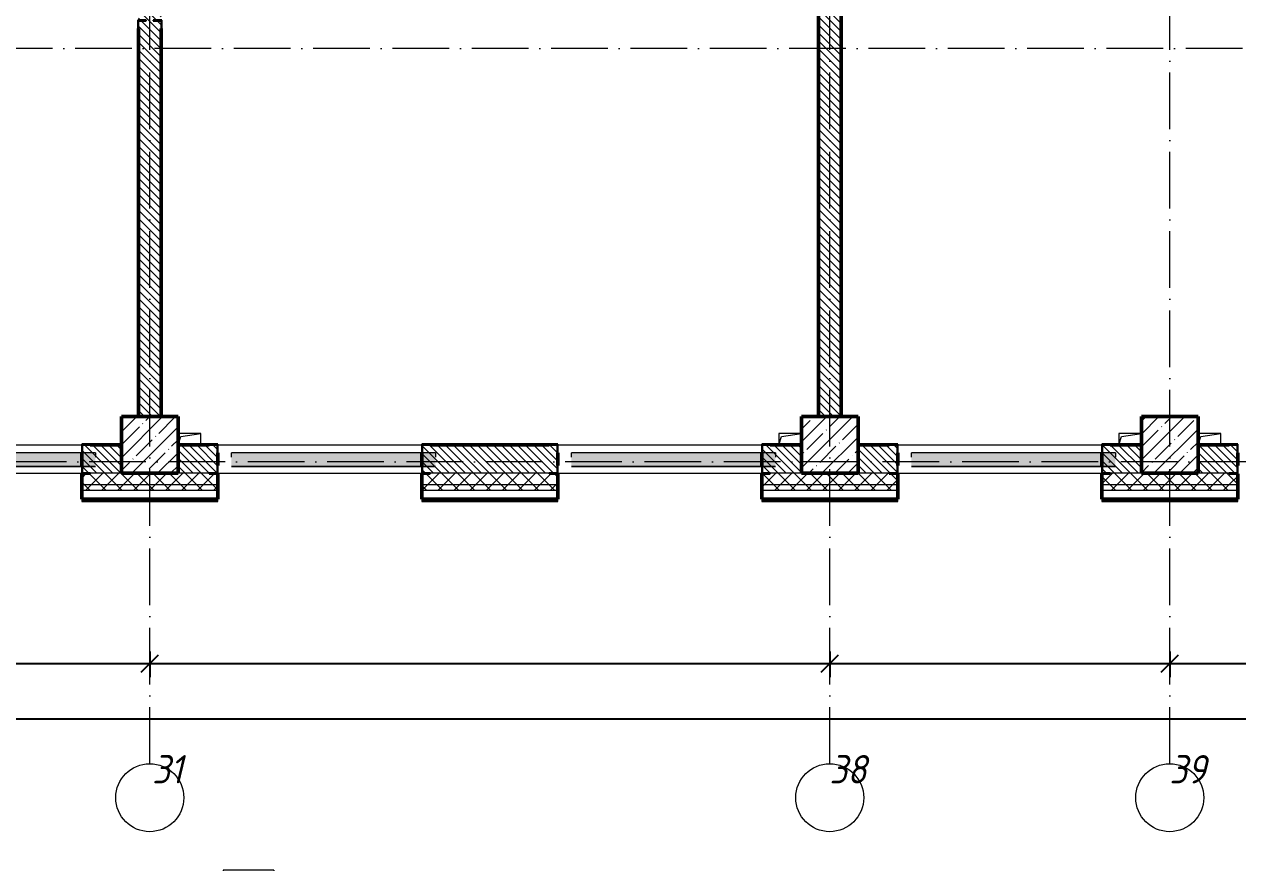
# Model space of a CAD drawing. Header units: millimetres. Extents: x -401725 to 250493, y 305116 to 802890.
# Drawn here: x 27833 to 38541, y 305116 to 312586 of the extents above; entities that cross this region are included whole.
import ezdxf

# ---------------------------------------------------------------- set-up
doc = ezdxf.new("R2010")
doc.units = ezdxf.units.MM
doc.linetypes.add('50_200_ШТРИХ_1Т_ш5_п1_п1_', pattern=[700, 500, -100, 0, -100])
for name, color, linetype, lineweight in [('A-____-____-DIMS', 7, 'Continuous', 9), ('A-GENM-____-MCUT', 7, 'Continuous', 25), ('A-GENM-____-OTLN', 7, 'Continuous', 9), ('A-GENM-____-OTLN-1', 7, 'Continuous', 25), ('A-GLAZ-____-OTLN', 7, 'Continuous', 9), ('A-WALL-____-MCUT-2', 7, 'Continuous', 50), ('A-WALL-____-MCUT-3', 7, 'Continuous', 9), ('A-WALL-____-OTLN', 7, 'Continuous', 9), ('A-WALL-____-PATT-1', 7, 'Continuous', 9), ('A-WALL-FNSH-MCUT-1', 7, 'Continuous', 9), ('S-COLS-____-MCUT', 7, 'Continuous', 50), ('S-COLS-____-OTLN', 7, 'Continuous', 9), ('S-GRID-____-IDEN', 7, 'Continuous', 9), ('S-GRID-____-OTLN-1', 7, '50_200_ШТРИХ_1Т_ш5_п1_п1_', 9)]:
    doc.layers.add(name, color=color, linetype=linetype, lineweight=lineweight)
doc.layers.add('A-GLAZ-____-OTLN-1', color=7, linetype='Continuous', lineweight=9, true_color=0xc0c0c0)
doc.styles.add('ISOCPEUR_I', font='isocpeui.ttf', dxfattribs={"width": 0.9, "height": 2.5})
doc.dimstyles.new('ISO-2_5_0_9К_БОЛЬШОЙ_ОСИ', dxfattribs={"dimscale": 304.8, "dimtxt": 248.995294, "dimasz": 0.492126, "dimexe": 0.393701, "dimexo": 0, "dimgap": 0, "dimtad": 1, "dimdec": 0, "dimzin": 0, "dimdsep": 46, "dimtxsty": 'ISOCPEUR_I', "dimblk1": 'OBLIQUE', "dimblk2": 'OBLIQUE', "dimsah": 1, "dimcen": 0.09, "dimdle": 0.393701, "dimazin": 0, "dimtfac": 1, "dimtdec": 4, "dimtix": 1, "dimtmove": 0, "dimatfit": 3, "dimfxl": 1, "dimtvp": 1, "dimtolj": 1, "dimtzin": 0, "dimarcsym": 2})
pattern_1 = [(135, (-15659.08, 310542.9), (-35.35534, -35.35534), [])]
pattern_2 = [(45, (-15659.08, 310542.9), (-70.71068, 70.71068), []), (135, (-15659.08, 310542.9), (-70.71068, -70.71068), [])]

# ---------------------------------------------------------------- blocks, each defined once
blk = doc.blocks.new('BSC_Колонна _Прямоугольная - 500х500-V59-АР1_План отверстий 2 этажа в осях 1-64_А-ГГ')
at = {"layer": 'S-COLS-____-OTLN'}
h = blk.add_hatch(dxfattribs=at)
h.set_pattern_fill('FP_88', color=256, style=0, pattern_type=2)
h.set_pattern_definition([(45, (-50600, 1668.96), (-114.04925, 114.04925), []), (45, (-50485.95, 1668.96), (-114.04925, 114.04925), [201.613, -40.323, 3.353, -36.97])])
h.paths.add_polyline_path([(-250, -250), (250, -250), (250, 250), (-250, 250), (-250, -175)], flags=0)
at = {"layer": 'S-COLS-____-MCUT'}
for p, q in [((250, 250), (-250, 250)), ((-250, 250), (-250, -250)), ((250, -250), (250, 250)), ((-250, -250), (250, -250))]:
    blk.add_line(p, q, dxfattribs=at)
blk = doc.blocks.new('BSC_Колонна _Прямоугольная - 500х500-V61-АР1_План отверстий 2 этажа в осях 1-64_А-ГГ')
at = {"layer": 'S-COLS-____-OTLN'}
h = blk.add_hatch(dxfattribs=at)
h.set_pattern_fill('FP_90', color=256, style=0, pattern_type=2)
h.set_pattern_definition([(45, (-53600, 1668.96), (-114.04925, 114.04925), []), (45, (-53485.95, 1668.96), (-114.04925, 114.04925), [201.613, -40.323, 3.353, -36.97])])
h.paths.add_polyline_path([(-250, -250), (250, -250), (250, 250), (-250, 250)], flags=0)
at = {"layer": 'S-COLS-____-MCUT'}
for p, q in [((250, 250), (-250, 250)), ((-250, 250), (-250, -250)), ((250, -250), (250, 250)), ((-250, -250), (250, -250))]:
    blk.add_line(p, q, dxfattribs=at)
blk = doc.blocks.new('BSC_Колонна _Прямоугольная - 500х500-V89-АР1_План отверстий 2 этажа в осях 1-64_А-ГГ')
at = {"layer": 'S-COLS-____-OTLN'}
h = blk.add_hatch(dxfattribs=at)
h.set_pattern_fill('FP_118', color=256, style=0, pattern_type=2)
h.set_pattern_definition([(45, (-44600, 1668.96), (-114.04925, 114.04925), []), (45, (-44485.95, 1668.96), (-114.04925, 114.04925), [201.613, -40.323, 3.353, -36.97])])
h.paths.add_polyline_path([(-250, -250), (250, -250), (250, 250), (-250, 250)], flags=0)
at = {"layer": 'S-COLS-____-MCUT'}
for p, q in [((250, 250), (-250, 250)), ((-250, 250), (-250, -250)), ((250, -250), (250, 250)), ((-250, -250), (250, -250))]:
    blk.add_line(p, q, dxfattribs=at)
blk = doc.blocks.new('Фахверк_СКБ_Уголок - 250_2700-27497298-АР1_План отверстий 2 этажа в осях 1-64_А-ГГ')
at = {"layer": 'A-GENM-____-MCUT'}
for p, q in [((200, 181), (125, 181)), ((125, 181), (125, 106)), ((131, 106), (131, 175)), ((131, 175), (200, 175)), ((200, 175), (200, 181)), ((125, 106), (131, 106)), ((131, -6), (125, -6)), ((125, -6), (125, -81)), ((125, -81), (200, -81)), ((131, -75), (131, -6)), ((200, -75), (131, -75)), ((200, -81), (200, -75))]:
    blk.add_line(p, q, dxfattribs=at)
blk = doc.blocks.new('Фахверк_СКБ_Уголок - 200_3550-28267367-АР1_План отверстий 2 этажа в осях 1-64_А-ГГ')
at = {"layer": 'A-GENM-____-MCUT'}
for p, q in [((200, 156), (125, 156)), ((125, 156), (125, 81)), ((131, 81), (131, 150)), ((131, 150), (200, 150)), ((200, 150), (200, 156)), ((125, 81), (131, 81)), ((131, 19), (125, 19)), ((125, 19), (125, -56)), ((131, -50), (131, 19)), ((125, -56), (200, -56)), ((200, -50), (131, -50)), ((200, -56), (200, -50))]:
    blk.add_line(p, q, dxfattribs=at)
blk = doc.blocks.new('Л_Общий_Лючок - Лючок-29677405-АР1_План отверстий 2 этажа в осях 1-64_А-ГГ')
at = {"layer": 'A-GLAZ-____-OTLN-1'}
blk.add_hatch(color=256, dxfattribs=at).paths.add_polyline_path([(400, 0), (424, 0), (424, 6), (-24, 6), (-24, 0), (0, 0)], flags=0)
at = {"layer": 'A-GLAZ-____-OTLN'}
for p, q in [((424, 6), (-24, 6)), ((-24, 6), (-24, 0)), ((424, 6), (424, 0))]:
    blk.add_line(p, q, dxfattribs=at)
blk = doc.blocks.new('AR_Отверстие прямоугольное _в плите_ - AR_Отверстие прямоугольное _в плите_-30510712-АР1_План отверстий 2 этажа в осях 1-64_А-ГГ')
at = {"layer": 'A-GENM-____-OTLN'}
for p, q in [((100, 50), (-100, 50)), ((-100, -50), (-75, 25)), ((-75, 25), (100, 50)), ((100, -50), (100, 50))]:
    blk.add_line(p, q, dxfattribs=at)
blk = doc.blocks.new('AR_Отверстие прямоугольное _в плите_ - AR_Отверстие прямоугольное _в плите_-V161-АР1_План отверстий 2 этажа в осях 1-64_А-ГГ')
at = {"layer": 'A-GENM-____-OTLN'}
for p, q in [((100, 50), (-100, 50)), ((-100, 50), (-100, -50)), ((-100, -50), (-75, 25)), ((-75, 25), (100, 50))]:
    blk.add_line(p, q, dxfattribs=at)
blk = doc.blocks.new('Отлив_СКБ - Отлив витража_120_НВФ-31885689-АР1_План отверстий 2 этажа в осях 1-64_А-ГГ')
at = {"layer": 'A-GLAZ-____-OTLN-1'}
for points in [[(1800, 2), (1800, 120), (0, 120), (0, 2), (1103, 2)], [(1103, 0), (1800, 0), (1800, 2), (0, 2), (0, 0)]]:
    blk.add_hatch(color=256, dxfattribs=at).paths.add_polyline_path(points, flags=0)
at = {"layer": 'A-GLAZ-____-OTLN'}
for p, q in [((0, 83), (0, 120)), ((1800, 120), (0, 120)), ((1800, 120), (1800, 83)), ((0, 2), (1800, 2)), ((1800, 0), (0, 0))]:
    blk.add_line(p, q, dxfattribs=at)
blk = doc.blocks.new('Ось сетки - Круг_Ø6_00__ISO-2_5_0_9K_-25732049-АР1_План отверстий 2 этажа в осях 1-64_А-ГГ')
at = {"layer": 'S-GRID-____-IDEN'}
blk.add_circle((0, 0), 3, dxfattribs=at)
blk = doc.blocks.new('_Oblique')
at = {"color": 0, "linetype": 'ByBlock', "lineweight": -2}
blk.add_line((-0.5, -0.5), (0.5, 0.5), dxfattribs=at)
blk = doc.blocks.new('*D9328')
at = {"layer": 'A-____-____-DIMS', "color": 0, "lineweight": -2, "transparency": 16777216}
for p, q in [((25941, 307050), (25941, 306824)), ((28941, 307050), (28941, 306824)), ((25821, 306944), (29061, 306944))]:
    blk.add_line(p, q, dxfattribs=at)
at = {"layer": 'Defpoints', "color": 0, "transparency": 16777216}
for p in [(25941, 307050), (28941, 307050), (28941, 306944)]:
    blk.add_point(p, dxfattribs=at)
at = {"layer": 'A-____-____-DIMS', "color": 0, "lineweight": -2, "transparency": 16777216, "xscale": 150, "yscale": 150, "zscale": 150, "rotation": 180}
blk.add_blockref('_Oblique', (25941, 306944), dxfattribs=at)
at = {"layer": 'A-____-____-DIMS', "color": 0, "lineweight": -2, "transparency": 16777216, "xscale": 150, "yscale": 150, "zscale": 150}
blk.add_blockref('_Oblique', (28941, 306944), dxfattribs=at)
at = {"layer": 'A-____-____-DIMS', "color": 0, "transparency": 16777216, "insert": (27441, 306946), "char_height": 2.5, "width": 758.48, "attachment_point": 5, "style": 'ISOCPEUR_I'}
blk.add_mtext('\\A1;3000', dxfattribs=at)
blk = doc.blocks.new('*D9329')
at = {"layer": 'A-____-____-DIMS', "color": 0, "lineweight": -2, "transparency": 16777216}
for p, q in [((28941, 307050), (28941, 306824)), ((34941, 307050), (34941, 306824)), ((28821, 306944), (35061, 306944))]:
    blk.add_line(p, q, dxfattribs=at)
at = {"layer": 'Defpoints', "color": 0, "transparency": 16777216}
for p in [(28941, 307050), (34941, 307050), (34941, 306944)]:
    blk.add_point(p, dxfattribs=at)
at = {"layer": 'A-____-____-DIMS', "color": 0, "lineweight": -2, "transparency": 16777216, "xscale": 150, "yscale": 150, "zscale": 150, "rotation": 180}
blk.add_blockref('_Oblique', (28941, 306944), dxfattribs=at)
at = {"layer": 'A-____-____-DIMS', "color": 0, "lineweight": -2, "transparency": 16777216, "xscale": 150, "yscale": 150, "zscale": 150}
blk.add_blockref('_Oblique', (34941, 306944), dxfattribs=at)
at = {"layer": 'A-____-____-DIMS', "color": 0, "transparency": 16777216, "insert": (31941, 306946), "char_height": 2.5, "width": 758.48, "attachment_point": 5, "style": 'ISOCPEUR_I'}
blk.add_mtext('\\A1;6000', dxfattribs=at)
blk = doc.blocks.new('*D9330')
at = {"layer": 'A-____-____-DIMS', "color": 0, "lineweight": -2, "transparency": 16777216}
for p, q in [((34941, 307050), (34941, 306824)), ((37941, 307050), (37941, 306824)), ((34821, 306944), (38061, 306944))]:
    blk.add_line(p, q, dxfattribs=at)
at = {"layer": 'Defpoints', "color": 0, "transparency": 16777216}
for p in [(34941, 307050), (37941, 307050), (37941, 306944)]:
    blk.add_point(p, dxfattribs=at)
at = {"layer": 'A-____-____-DIMS', "color": 0, "lineweight": -2, "transparency": 16777216, "xscale": 150, "yscale": 150, "zscale": 150, "rotation": 180}
blk.add_blockref('_Oblique', (34941, 306944), dxfattribs=at)
at = {"layer": 'A-____-____-DIMS', "color": 0, "lineweight": -2, "transparency": 16777216, "xscale": 150, "yscale": 150, "zscale": 150}
blk.add_blockref('_Oblique', (37941, 306944), dxfattribs=at)
at = {"layer": 'A-____-____-DIMS', "color": 0, "transparency": 16777216, "insert": (36441, 306946), "char_height": 2.5, "width": 758.48, "attachment_point": 5, "style": 'ISOCPEUR_I'}
blk.add_mtext('\\A1;3000', dxfattribs=at)
blk = doc.blocks.new('*D9331')
at = {"layer": 'A-____-____-DIMS', "color": 0, "lineweight": -2, "transparency": 16777216}
for p, q in [((37941, 307050), (37941, 306824)), ((43941, 307050), (43941, 306824)), ((37821, 306944), (44061, 306944))]:
    blk.add_line(p, q, dxfattribs=at)
at = {"layer": 'Defpoints', "color": 0, "transparency": 16777216}
for p in [(37941, 307050), (43941, 307050), (43941, 306944)]:
    blk.add_point(p, dxfattribs=at)
at = {"layer": 'A-____-____-DIMS', "color": 0, "lineweight": -2, "transparency": 16777216, "xscale": 150, "yscale": 150, "zscale": 150, "rotation": 180}
blk.add_blockref('_Oblique', (37941, 306944), dxfattribs=at)
at = {"layer": 'A-____-____-DIMS', "color": 0, "lineweight": -2, "transparency": 16777216, "xscale": 150, "yscale": 150, "zscale": 150}
blk.add_blockref('_Oblique', (43941, 306944), dxfattribs=at)
at = {"layer": 'A-____-____-DIMS', "color": 0, "transparency": 16777216, "insert": (40941, 306946), "char_height": 2.5, "width": 758.48, "attachment_point": 5, "style": 'ISOCPEUR_I'}
blk.add_mtext('\\A1;6000', dxfattribs=at)
blk = doc.blocks.new('*D9380')
at = {"layer": 'A-____-____-DIMS', "color": 0, "lineweight": -2, "transparency": 16777216}
for p, q in [((-18009, 306562), (-18009, 306336)), ((85491, 306562), (85491, 306336)), ((-18129, 306456), (85611, 306456))]:
    blk.add_line(p, q, dxfattribs=at)
at = {"layer": 'Defpoints', "color": 0, "transparency": 16777216}
for p in [(-18009, 306562), (85491, 306562), (85491, 306456)]:
    blk.add_point(p, dxfattribs=at)
at = {"layer": 'A-____-____-DIMS', "color": 0, "lineweight": -2, "transparency": 16777216, "xscale": 150, "yscale": 150, "zscale": 150, "rotation": 180}
blk.add_blockref('_Oblique', (-18009, 306456), dxfattribs=at)
at = {"layer": 'A-____-____-DIMS', "color": 0, "lineweight": -2, "transparency": 16777216, "xscale": 150, "yscale": 150, "zscale": 150}
blk.add_blockref('_Oblique', (85491, 306456), dxfattribs=at)
at = {"layer": 'A-____-____-DIMS', "color": 0, "transparency": 16777216, "insert": (33741, 306457), "char_height": 2.5, "width": 1080.26, "attachment_point": 5, "style": 'ISOCPEUR_I'}
blk.add_mtext('\\A1;103500', dxfattribs=at)

msp = doc.modelspace()

# ---------------------------------------------------------------- hatches: boundary and pattern name
at = {"layer": 'A-WALL-____-PATT-1'}
h = msp.add_hatch(dxfattribs=at)
h.set_pattern_fill('FP_6', color=256, style=0, pattern_type=2)
h.set_pattern_definition(pattern_1)
h.paths.add_polyline_path([(28840.9187, 309123.9433), (29040.9187, 309123.9433), (29040.9187, 312617.9433), (28971.9187, 312617.9433), (28971.9187, 312623.9433), (29040.9187, 312623.9433), (29040.9187, 316123.9433), (28840.9187, 316123.9433), (28840.9187, 312623.9433), (28909.9187, 312623.9433), (28909.9187, 312617.9433), (28840.9187, 312617.9433), (28840.9187, 309558.8219)], flags=0)
h = msp.add_hatch(dxfattribs=at)
h.set_pattern_fill('FP_6', color=256, style=0, pattern_type=2)
h.set_pattern_definition(pattern_1)
h.paths.add_polyline_path([(34840.9187, 309123.9433), (35040.9187, 309123.9433), (35040.6985, 314567.9433), (34971.9187, 314567.9433), (34971.9187, 314573.9433), (34909.9187, 314573.9433), (34909.9187, 314567.9433), (34840.9187, 314567.9433), (34840.9187, 309558.8219)], flags=0)
h.paths.add_polyline_path([(34971.9187, 315723.9433), (34971.9187, 315729.9433), (35040.9187, 315729.9433), (35040.9187, 316123.9433), (34840.9187, 316123.9433), (34840.9187, 315729.9433), (34909.9187, 315729.9433), (34909.9187, 315723.9433)], flags=0)
h = msp.add_hatch(dxfattribs=at)
h.set_pattern_fill('FP_6', color=256, style=0, pattern_type=2)
h.set_pattern_definition(pattern_1)
h.paths.add_polyline_path([(28690.9187, 308623.9433), (28690.9187, 308873.9433), (28346.9187, 308873.9433), (28346.9187, 308804.9433), (28340.9187, 308804.9433), (28340.9187, 308692.9433), (28346.9187, 308692.9433), (28346.9187, 308623.9433), (28513.8363, 308623.9433)], flags=0)
h.paths.add_polyline_path([(26534.9187, 308623.9433), (26534.9187, 308692.9433), (26540.9187, 308692.9433), (26540.9187, 308804.9433), (26534.9187, 308804.9433), (26534.9187, 308873.9433), (26190.9187, 308873.9433), (26190.9187, 308623.9433), (26465.9187, 308623.9433)], flags=0)
h = msp.add_hatch(dxfattribs=at)
h.set_pattern_fill('FP_6', color=256, style=0, pattern_type=2)
h.set_pattern_definition(pattern_1)
h.paths.add_polyline_path([(34415.9187, 308623.9433), (34690.9187, 308623.9433), (34690.9187, 308873.9433), (34346.9187, 308873.9433), (34346.9187, 308804.9433), (34340.9187, 308804.9433), (34340.9187, 308692.9433), (34346.9187, 308692.9433), (34346.9187, 308623.9433)], flags=0)
h.paths.add_polyline_path([(32048.7649, 308623.9433), (32534.9187, 308623.9433), (32534.9187, 308692.9433), (32540.9187, 308692.9433), (32540.9187, 308804.9433), (32534.9187, 308804.9433), (32534.9187, 308873.9433), (31346.9187, 308873.9433), (31346.9187, 308804.9433), (31340.9187, 308804.9433), (31340.9187, 308692.9433), (31346.9187, 308692.9433), (31346.9187, 308623.9433), (31415.9187, 308623.9433)], flags=0)
h.paths.add_polyline_path([(29534.9187, 308623.9433), (29534.9187, 308692.9433), (29540.9187, 308692.9433), (29540.9187, 308804.9433), (29534.9187, 308804.9433), (29534.9187, 308873.9433), (29190.9187, 308873.9433), (29190.9187, 308623.9433), (29465.9187, 308623.9433)], flags=0)
h = msp.add_hatch(dxfattribs=at)
h.set_pattern_fill('FP_6', color=256, style=0, pattern_type=2)
h.set_pattern_definition(pattern_1)
h.paths.add_polyline_path([(37415.9187, 308623.9433), (37690.9187, 308623.9433), (37690.9187, 308873.9433), (37346.9187, 308873.9433), (37346.9187, 308804.9433), (37340.9187, 308804.9433), (37340.9187, 308692.9433), (37346.9187, 308692.9433), (37346.9187, 308623.9433), (37351.1577, 308623.9433)], flags=0)
h.paths.add_polyline_path([(35465.9187, 308623.9433), (35534.9187, 308623.9433), (35534.9187, 308692.9433), (35540.9135, 308692.9433), (35540.9135, 308804.9433), (35534.9187, 308804.9433), (35534.9187, 308873.9433), (35190.9187, 308873.9433), (35190.9187, 308623.9433)], flags=0)
h = msp.add_hatch(dxfattribs=at)
h.set_pattern_fill('FP_6', color=256, style=0, pattern_type=2)
h.set_pattern_definition(pattern_1)
h.paths.add_polyline_path([(43537.2827, 308623.9433), (43690.9187, 308623.9433), (43690.9187, 308873.9433), (43346.9187, 308873.9433), (43346.9187, 308804.9433), (43340.9187, 308804.9433), (43340.9187, 308692.9433), (43346.9187, 308692.9433), (43346.9187, 308623.9433), (43415.9187, 308623.9433)], flags=0)
h.paths.add_polyline_path([(38465.9187, 308623.9433), (38534.9187, 308623.9433), (38534.9187, 308692.9433), (38540.9083, 308692.9433), (38540.9083, 308804.9433), (38534.9187, 308804.9433), (38534.9187, 308873.9433), (38190.9187, 308873.9433), (38190.9187, 308623.9433), (38234.8899, 308623.9433)], flags=0)
h = msp.add_hatch(dxfattribs=at)
h.set_pattern_fill('FP_1', color=256, style=0, pattern_type=2)
h.set_pattern_definition(pattern_2)
h.paths.add_polyline_path([(85590.9187, 308523.9433), (85590.9187, 308623.9433), (76565.9187, 308623.9433), (76565.9187, 308617.9433), (76490.9187, 308617.9433), (76490.9187, 308523.9433), (85090.9187, 308523.9433)], flags=0)
h.paths.add_polyline_path([(74690.9187, 308523.9433), (74690.9187, 308617.9433), (74615.9187, 308617.9433), (74615.9187, 308623.9433), (66740.9187, 308623.9433), (66740.9187, 308523.9433), (74467.9078, 308523.9433)], flags=0)
h.paths.add_polyline_path([(65240.9187, 308523.9433), (65740.9187, 308523.9433), (65740.9187, 308623.9433), (64615.9187, 308623.9433), (64615.9187, 308617.9433), (64540.9187, 308617.9433), (64540.9187, 308523.9433), (64615.9187, 308523.9433)], flags=0)
h.paths.add_polyline_path([(55340.9187, 308523.9433), (56740.9187, 308523.9433), (56740.9187, 308623.9433), (55415.9187, 308623.9433), (55415.9187, 308617.9433), (55340.9187, 308617.9433)], flags=0)
h.paths.add_polyline_path([(53190.9187, 308523.9433), (53540.9187, 308523.9433), (53540.9187, 308617.9433), (53465.9187, 308617.9433), (53465.9187, 308623.9433), (52415.9187, 308623.9433), (52415.9187, 308617.9433), (52340.9187, 308617.9433), (52340.9187, 308523.9433), (52690.9187, 308523.9433)], flags=0)
h.paths.add_polyline_path([(50540.6156, 308523.9433), (50540.6156, 308617.9433), (50465.9187, 308617.9433), (50465.9187, 308623.9433), (49415.9187, 308623.9433), (49415.9187, 308617.9433), (49340.9187, 308617.9433), (49340.9187, 308523.9433), (49723.4078, 308523.9433)], flags=0)
h.paths.add_polyline_path([(47540.9187, 308523.9433), (47540.9187, 308617.9433), (47465.9187, 308617.9433), (47465.9187, 308623.9433), (46415.9187, 308623.9433), (46415.9187, 308617.9433), (46340.9187, 308617.9433), (46340.9187, 308523.9433), (47072.2113, 308523.9433)], flags=0)
h.paths.add_polyline_path([(43690.9187, 308523.9433), (44540.9187, 308523.9433), (44540.9187, 308617.9433), (44465.9187, 308617.9433), (44465.9187, 308623.9433), (43415.9187, 308623.9433), (43415.9187, 308617.9433), (43340.9187, 308617.9433), (43340.9083, 308523.9433), (43537.2827, 308523.9433)], flags=0)
h.paths.add_polyline_path([(38234.8899, 308523.9433), (38540.9083, 308523.9433), (38540.9083, 308617.9433), (38465.9187, 308617.9433), (38465.9187, 308623.9433), (37415.9187, 308623.9433), (37415.9187, 308617.9433), (37340.9187, 308617.9433), (37340.9135, 308523.9433), (38190.9187, 308523.9433)], flags=0)
h.paths.add_polyline_path([(34340.9187, 308523.9433), (35540.9135, 308523.9433), (35540.9135, 308617.9433), (35465.9187, 308617.9433), (35465.9187, 308623.9433), (34415.9187, 308623.9433), (34415.9187, 308617.9433), (34340.9187, 308617.9433)], flags=0)
h.paths.add_polyline_path([(32048.7649, 308523.9433), (32540.9187, 308523.9433), (32540.9187, 308617.9433), (32465.9187, 308617.9433), (32465.9187, 308623.9433), (31415.9187, 308623.9433), (31415.9187, 308617.9433), (31340.9187, 308617.9433), (31340.9187, 308523.9433), (31415.9187, 308523.9433)], flags=0)
h.paths.add_polyline_path([(29397.5685, 308523.9433), (29540.9187, 308523.9433), (29540.9187, 308617.9433), (29465.9187, 308617.9433), (29465.9187, 308623.9433), (28415.9187, 308623.9433), (28415.9187, 308617.9433), (28340.9187, 308617.9433), (28340.9187, 308523.9433), (29190.9187, 308523.9433)], flags=0)
h.paths.add_polyline_path([(26540.9187, 308523.9433), (26540.9187, 308617.9433), (26465.9187, 308617.9433), (26465.9187, 308623.9433), (25415.9187, 308623.9433), (25415.9187, 308617.9433), (25340.9187, 308617.9433), (25340.9187, 308523.9433), (26465.9187, 308523.9433)], flags=0)
h.paths.add_polyline_path([(23540.9187, 308523.9433), (23540.9187, 308617.9433), (23465.9187, 308618.5861), (23465.9187, 308623.9433), (22140.9187, 308623.9433), (22140.9187, 308523.9433), (23534.9187, 308523.9433)], flags=0)
h.paths.add_polyline_path([(19140.9187, 308523.9433), (20340.9187, 308523.9433), (20340.9187, 308617.9433), (20265.9187, 308617.9433), (20265.9187, 308623.9433), (19140.9187, 308623.9433)], flags=0)
h.paths.add_polyline_path([(17334.9187, 308523.9433), (17340.9187, 308523.9433), (17340.9187, 308617.9433), (17265.9187, 308617.9433), (17265.9187, 308623.9433), (16215.9187, 308623.9433), (16215.9187, 308617.9433), (16140.9187, 308617.9433), (16141.5863, 308523.9433), (17265.9187, 308523.9433)], flags=0)
h.paths.add_polyline_path([(14265.9187, 308523.9433), (14340.9187, 308523.9433), (14340.9187, 308617.9433), (14265.9187, 308617.9433), (14265.9187, 308623.9433), (13140.9187, 308623.9433), (13140.9187, 308523.9433), (13640.9187, 308523.9433)], flags=0)
h.paths.add_polyline_path([(10640.9187, 308523.9433), (11340.9187, 308523.9433), (11340.9187, 308617.9433), (11265.9187, 308617.9433), (11265.9187, 308623.9433), (10140.9187, 308623.9433), (10140.9187, 308523.9433)], flags=0)
h.paths.add_polyline_path([(8340.9187, 308523.9433), (8340.9187, 308617.9433), (8265.9187, 308617.9433), (8265.9187, 308623.9433), (7215.9187, 308623.9433), (7215.9187, 308617.9433), (7140.9187, 308617.9433), (7140.9187, 308523.9433), (7304.2649, 308523.9433)], flags=0)
h.paths.add_polyline_path([(5265.9187, 308523.9433), (5340.9187, 308523.9433), (5340.9187, 308617.9433), (5265.9187, 308617.9433), (5265.9187, 308623.9433), (4140.9187, 308623.9433), (4140.9187, 308523.9433), (4653.0684, 308523.9433)], flags=0)
h.paths.add_polyline_path([(1140.9187, 308523.9433), (2340.9187, 308523.9433), (2340.9187, 308617.9433), (2265.9187, 308617.9433), (2265.9187, 308623.9433), (1140.9187, 308623.9433)], flags=0)
h.paths.add_polyline_path([(-659.0813, 308523.9433), (-659.0813, 308617.9433), (-734.0813, 308617.9433), (-734.0813, 308623.9433), (-1784.0813, 308623.9433), (-1784.0813, 308617.9433), (-1859.0813, 308617.9433), (-1859.0813, 308523.9433), (-759.0813, 308523.9433)], flags=0)
h.paths.add_polyline_path([(-2859.0813, 308523.9433), (-2859.0813, 308617.9433), (-2934.0813, 308617.9433), (-2934.0813, 308623.9433), (-8184.0813, 308623.9433), (-8184.0813, 308617.9433), (-8259.0813, 308617.9433), (-8259.0813, 308523.9433), (-3300.5209, 308523.9433)], flags=0)
h.paths.add_polyline_path([(-10359.0813, 308523.9433), (-9259.0813, 308523.9433), (-9259.0813, 308617.9433), (-9334.0813, 308617.9433), (-9334.0813, 308623.9433), (-18109.0813, 308623.9433), (-18109.0813, 308523.9433), (-10370.378, 308523.9433)], flags=0)
h = msp.add_hatch(dxfattribs=at)
h.set_pattern_fill('FP_1', color=256, style=0, pattern_type=2)
h.set_pattern_definition(pattern_2)
h.paths.add_polyline_path([(85590.9187, 308473.9433), (85690.9187, 308473.9433), (85690.9187, 308523.9433), (76490.9187, 308523.9433), (76490.9187, 308473.9433), (85072.6935, 308473.9433)], flags=0)
h.paths.add_polyline_path([(73584.1756, 308473.9433), (74690.9187, 308473.9433), (74690.9187, 308523.9433), (66740.9187, 308523.9433), (66740.9187, 308473.9433), (72700.4435, 308473.9433)], flags=0)
h.paths.add_polyline_path([(64540.9187, 308473.9433), (65740.9187, 308473.9433), (65740.9187, 308523.9433), (64540.9187, 308523.9433)], flags=0)
h.paths.add_polyline_path([(56740.9187, 308473.9433), (56740.9187, 308523.9433), (55340.9187, 308523.9433), (55340.9187, 308473.9433), (55909.5328, 308473.9433)], flags=0)
h.paths.add_polyline_path([(53540.9187, 308473.9433), (53540.9187, 308523.9433), (52340.9187, 308523.9433), (52340.9187, 308473.9433), (53258.3363, 308473.9433)], flags=0)
h.paths.add_polyline_path([(49723.4078, 308473.9433), (50540.6156, 308473.9433), (50540.6156, 308523.9433), (49340.9187, 308523.9433), (49340.9187, 308473.9433)], flags=0)
h.paths.add_polyline_path([(47540.9187, 308473.9433), (47540.9187, 308523.9433), (46340.9187, 308523.9433), (46340.9187, 308473.9433), (47072.2113, 308473.9433)], flags=0)
h.paths.add_polyline_path([(44421.0149, 308473.9433), (44540.9187, 308473.9433), (44540.9187, 308523.9433), (43340.9083, 308523.9433), (43340.9083, 308473.9433), (43537.2827, 308473.9433)], flags=0)
h.paths.add_polyline_path([(38540.9083, 308473.9433), (38540.9083, 308523.9433), (37340.9135, 308523.9433), (37340.9135, 308473.9433), (38234.8899, 308473.9433)], flags=0)
h.paths.add_polyline_path([(35540.9135, 308473.9433), (35540.9135, 308523.9433), (34340.9187, 308523.9433), (34340.9187, 308473.9433), (34699.9613, 308473.9433)], flags=0)
h.paths.add_polyline_path([(31340.9187, 308473.9433), (32540.9187, 308473.9433), (32540.9187, 308523.9433), (31340.9187, 308523.9433)], flags=0)
h.paths.add_polyline_path([(29397.5685, 308473.9433), (29540.9187, 308473.9433), (29540.9187, 308523.9433), (28340.9187, 308523.9433), (28340.9187, 308473.9433), (28513.8363, 308473.9433)], flags=0)
h.paths.add_polyline_path([(26540.9187, 308473.9433), (26540.9187, 308523.9433), (25340.9187, 308523.9433), (25340.9187, 308473.9433), (25862.6399, 308473.9433)], flags=0)
h.paths.add_polyline_path([(23211.4434, 308473.9433), (23540.9187, 308473.9433), (23540.9187, 308523.9433), (22140.9187, 308523.9433), (22140.9187, 308473.9433), (22327.7113, 308473.9433)], flags=0)
h.paths.add_polyline_path([(20340.9187, 308473.9433), (20340.9187, 308523.9433), (19140.9187, 308523.9433), (19140.9187, 308473.9433), (19676.5149, 308473.9433)], flags=0)
h.paths.add_polyline_path([(17340.9187, 308473.9433), (17340.9187, 308523.9433), (16140.9187, 308523.9433), (16141.5863, 308473.9433)], flags=0)
h.paths.add_polyline_path([(14340.9187, 308473.9433), (14340.9187, 308523.9433), (13140.9187, 308523.9433), (13140.9187, 308473.9433)], flags=0)
h.paths.add_polyline_path([(10140.9187, 308473.9433), (11340.9187, 308473.9433), (11340.9187, 308523.9433), (10140.9187, 308523.9433)], flags=0)
h.paths.add_polyline_path([(8340.9187, 308473.9433), (8340.9187, 308523.9433), (7140.9187, 308523.9433), (7140.9187, 308473.9433), (7304.2649, 308473.9433)], flags=0)
h.paths.add_polyline_path([(5340.9187, 308473.9433), (5340.9187, 308523.9433), (4140.9187, 308523.9433), (4140.9187, 308473.9433), (4653.0684, 308473.9433)], flags=0)
h.paths.add_polyline_path([(2340.9187, 308473.9433), (2340.9187, 308523.9433), (1140.9187, 308523.9433), (1140.9187, 308473.9433), (2001.872, 308473.9433)], flags=0)
h.paths.add_polyline_path([(-659.0813, 308473.9433), (-659.0813, 308523.9433), (-1859.0813, 308523.9433), (-1859.0813, 308473.9433), (-1533.0566, 308473.9433)], flags=0)
h.paths.add_polyline_path([(-2859.0813, 308473.9433), (-2859.0813, 308523.9433), (-8259.0813, 308523.9433), (-8259.0813, 308473.9433), (-3300.5209, 308473.9433)], flags=0)
h.paths.add_polyline_path([(-9259.0813, 308473.9433), (-9259.0813, 308523.9433), (-18209.0813, 308523.9433), (-18209.0813, 308473.9433), (-10370.378, 308473.9433)], flags=0)
h = msp.add_hatch(dxfattribs=at)
h.set_pattern_fill('FP_3', color=256, style=0, pattern_type=2)
h.set_pattern_definition([(45, (-15659.08, 310542.9), (-85.53659, 85.53659), []), (45, (-15602.06, 310542.9), (-85.53659, 85.53659), [])])
h.paths.add_polyline_path([(55909.5328, 308373.9433), (56205.9187, 308373.9433), (56205.9187, 308393.9433), (55341.9187, 308393.9433), (55341.9187, 308373.9433)], flags=0)
h.paths.add_polyline_path([(53258.3363, 308373.9433), (53540.9187, 308373.9433), (53540.9187, 308393.9433), (52340.9187, 308393.9433), (52340.9187, 308373.9433), (52374.6042, 308373.9433)], flags=0)
h.paths.add_polyline_path([(50540.6156, 308373.9433), (50540.6156, 308393.9433), (49340.9187, 308393.9433), (49340.9187, 308373.9433), (49723.4078, 308373.9433)], flags=0)
h.paths.add_polyline_path([(46341.9187, 308373.9433), (47540.9187, 308373.9433), (47540.9187, 308393.9433), (46341.9187, 308393.9433)], flags=0)
h.paths.add_polyline_path([(44421.0149, 308373.9433), (44540.9187, 308373.9433), (44540.9187, 308393.9433), (43340.9187, 308393.9433), (43340.9187, 308373.9433), (43537.2827, 308373.9433)], flags=0)
h.paths.add_polyline_path([(37351.1577, 308373.9433), (38540.9187, 308373.9433), (38540.9187, 308393.9433), (37340.9187, 308393.9433), (37340.9187, 308373.9433)], flags=0)
h.paths.add_polyline_path([(35540.9187, 308373.9433), (35540.9187, 308393.9433), (34340.9187, 308393.9433), (34340.9187, 308373.9433), (34699.9613, 308373.9433)], flags=0)
h.paths.add_polyline_path([(32048.7649, 308373.9433), (32540.9187, 308373.9433), (32540.9187, 308393.9433), (31340.9187, 308393.9433), (31340.9187, 308373.9433)], flags=0)
h.paths.add_polyline_path([(29397.5685, 308373.9433), (29540.9187, 308373.9433), (29540.9187, 308393.9433), (28340.9187, 308393.9433), (28340.9187, 308373.9433), (28513.8363, 308373.9433)], flags=0)
h.paths.add_polyline_path([(25862.6399, 308373.9433), (26540.9187, 308373.9433), (26540.9187, 308393.9433), (25340.9187, 308393.9433), (25340.9187, 308373.9433)], flags=0)
h.paths.add_polyline_path([(23211.4434, 308373.9433), (23540.9187, 308373.9433), (23540.9187, 308393.9433), (22675.9187, 308393.9433), (22675.9187, 308373.9433)], flags=0)

# ---------------------------------------------------------------- linework, layer by layer
at = {"layer": 'A-WALL-____-MCUT-2'}
for p, q in [((34840.9187, 314498.9433), (34840.9187, 309123.9433)), ((35040.9187, 309123.9433), (35040.9187, 314498.9433)), ((28840.9187, 312548.9433), (28840.9187, 309123.9433)), ((29040.9187, 309123.9433), (29040.9187, 312548.9433)), ((28340.9187, 308804.9433), (28340.9187, 308692.9433)), ((28690.9187, 308873.9433), (28415.9187, 308873.9433)), ((29465.9187, 308873.9433), (29190.9187, 308873.9433)), ((29540.9187, 308692.9433), (29540.9187, 308804.9433)), ((31340.9187, 308804.9433), (31340.9187, 308692.9433)), ((32465.9187, 308873.9433), (31415.9187, 308873.9433)), ((32540.9187, 308692.9433), (32540.9187, 308804.9433)), ((34340.9187, 308804.9433), (34340.9187, 308692.9433)), ((34690.9187, 308873.9433), (34415.9187, 308873.9433)), ((35465.9187, 308873.9433), (35190.9187, 308873.9433)), ((35540.9135, 308692.9433), (35540.9135, 308804.9433)), ((37340.9135, 308804.9433), (37340.9135, 308692.9433)), ((37690.9187, 308873.9433), (37415.9187, 308873.9433)), ((38465.9187, 308873.9433), (38190.9187, 308873.9433)), ((38540.9083, 308692.9433), (38540.9083, 308804.9433)), ((28340.9187, 308617.9433), (28340.9187, 308393.9433)), ((29540.9187, 308393.9433), (29540.9187, 308617.9433)), ((31340.9187, 308617.9433), (31340.9187, 308393.9433)), ((32540.9187, 308393.9433), (32540.9187, 308617.9433)), ((34340.9187, 308617.9433), (34340.9187, 308393.9433)), ((35540.9135, 308393.9433), (35540.9135, 308617.9433)), ((37340.9135, 308617.9433), (37340.9135, 308393.9433)), ((38540.9083, 308393.9433), (38540.9083, 308617.9433)), ((28340.9187, 308393.9433), (29540.9187, 308393.9433)), ((31340.9187, 308393.9433), (32540.9187, 308393.9433)), ((34340.9187, 308393.9433), (35540.9135, 308393.9433)), ((37340.9135, 308393.9433), (38540.9083, 308393.9433))]:
    msp.add_line(p, q, dxfattribs=at)
at = {"layer": 'A-WALL-____-MCUT-3'}
for p, q in [((28690.9187, 308623.9433), (28415.9187, 308623.9433)), ((29465.9187, 308623.9433), (29190.9187, 308623.9433)), ((32465.9187, 308623.9433), (31415.9187, 308623.9433)), ((34690.9187, 308623.9433), (34415.9187, 308623.9433)), ((35465.9187, 308623.9433), (35190.9187, 308623.9433)), ((37690.9187, 308623.9433), (37415.9187, 308623.9433)), ((38465.9187, 308623.9433), (38190.9187, 308623.9433)), ((28340.9187, 308523.9433), (29540.9187, 308523.9433)), ((31340.9187, 308523.9433), (32540.9187, 308523.9433)), ((34340.9187, 308523.9433), (35540.9135, 308523.9433)), ((37340.9135, 308523.9433), (38540.9083, 308523.9433)), ((28340.9187, 308473.9433), (29540.9187, 308473.9433)), ((31340.9187, 308473.9433), (32540.9187, 308473.9433)), ((34340.9187, 308473.9433), (35540.9135, 308473.9433)), ((37340.9135, 308473.9433), (38540.9083, 308473.9433))]:
    msp.add_line(p, q, dxfattribs=at)
at = {"layer": 'A-WALL-____-OTLN'}
for p, q in [((26540.9187, 308873.9433), (28340.9187, 308873.9433)), ((29540.9187, 308873.9433), (31340.9187, 308873.9433)), ((32540.9187, 308873.9433), (34340.9187, 308873.9433)), ((35540.9187, 308873.9433), (37340.9135, 308873.9433)), ((26540.9187, 308623.9433), (28340.9187, 308623.9433)), ((29540.9187, 308623.9433), (31340.9187, 308623.9433)), ((32540.9187, 308623.9433), (34340.9187, 308623.9433)), ((35540.9187, 308623.9433), (37340.9135, 308623.9433))]:
    msp.add_line(p, q, dxfattribs=at)
at = {"layer": 'A-WALL-FNSH-MCUT-1'}
for p, q in [((28340.9187, 308393.9433), (28340.9187, 308373.9433)), ((29540.9187, 308373.9433), (29540.9187, 308393.9433)), ((31340.9187, 308393.9433), (31340.9187, 308373.9433)), ((32540.9187, 308373.9433), (32540.9187, 308393.9433)), ((32540.9187, 308393.9433), (32540.9187, 308393.9433)), ((34340.9187, 308393.9433), (34340.9187, 308373.9433)), ((35540.9187, 308393.9433), (35540.9135, 308393.9433)), ((35540.9187, 308373.9433), (35540.9187, 308393.9433)), ((37340.9187, 308393.9433), (37340.9187, 308373.9433)), ((38540.9187, 308393.9433), (38540.9083, 308393.9433)), ((38540.9187, 308373.9433), (38540.9187, 308393.9433)), ((28340.9187, 308373.9433), (29540.9187, 308373.9433)), ((31340.9187, 308373.9433), (32540.9187, 308373.9433)), ((34340.9187, 308373.9433), (35540.9187, 308373.9433)), ((37340.9187, 308373.9433), (38540.9187, 308373.9433))]:
    msp.add_line(p, q, dxfattribs=at)
at = {"layer": 'S-GRID-____-OTLN-1'}
for p, q in [((28940.9187, 306060.2949), (28940.9187, 320693.4406)), ((34940.9187, 306060.2949), (34940.9187, 320693.4406)), ((37940.9187, 306060.2949), (37940.9187, 320693.4406)), ((88291.5358, 312373.9433), (-20327.8515, 312373.9433)), ((88415.3253, 308723.9433), (-20327.8515, 308723.9433))]:
    msp.add_line(p, q, dxfattribs=at)

# ---------------------------------------------------------------- block references
at = {"layer": 'A-GENM-____-OTLN'}
for name, p in [('AR_Отверстие прямоугольное _в плите_ - AR_Отверстие прямоугольное _в плите_-30510712-АР1_План отверстий 2 этажа в осях 1-64_А-ГГ', (29290.9187, 308923.9433)), ('AR_Отверстие прямоугольное _в плите_ - AR_Отверстие прямоугольное _в плите_-V161-АР1_План отверстий 2 этажа в осях 1-64_А-ГГ', (34590.9187, 308923.9433)), ('AR_Отверстие прямоугольное _в плите_ - AR_Отверстие прямоугольное _в плите_-V161-АР1_План отверстий 2 этажа в осях 1-64_А-ГГ', (37590.9187, 308923.9433)), ('AR_Отверстие прямоугольное _в плите_ - AR_Отверстие прямоугольное _в плите_-30510712-АР1_План отверстий 2 этажа в осях 1-64_А-ГГ', (38290.9187, 308923.9433))]:
    msp.add_blockref(name, p, dxfattribs=at)
at = {"layer": 'A-GENM-____-OTLN-1'}
for name, p, rotation in [('Фахверк_СКБ_Уголок - 200_3550-28267367-АР1_План отверстий 2 этажа в осях 1-64_А-ГГ', (28890.9187, 312748.9433), 269.9999999999999), ('Фахверк_СКБ_Уголок - 250_2700-27497298-АР1_План отверстий 2 этажа в осях 1-64_А-ГГ', (29665.9187, 308798.9433), 180), ('Фахверк_СКБ_Уголок - 250_2700-27497298-АР1_План отверстий 2 этажа в осях 1-64_А-ГГ', (32665.9187, 308798.9433), 180), ('Фахверк_СКБ_Уголок - 250_2700-27497298-АР1_План отверстий 2 этажа в осях 1-64_А-ГГ', (35665.9187, 308798.9433), 180), ('Фахверк_СКБ_Уголок - 250_2700-27497298-АР1_План отверстий 2 этажа в осях 1-64_А-ГГ', (38665.9187, 308798.9433), 180)]:
    msp.add_blockref(name, p, dxfattribs=dict(at, rotation=rotation))
for p in [(28215.9187, 308698.9433), (31215.9187, 308698.9433), (34215.9187, 308698.9433), (37215.9187, 308698.9433)]:
    msp.add_blockref('Фахверк_СКБ_Уголок - 250_2700-27497298-АР1_План отверстий 2 этажа в осях 1-64_А-ГГ', p, dxfattribs=at)
at = {"layer": 'A-GLAZ-____-OTLN'}
for name, p in [('Отлив_СКБ - Отлив витража_120_НВФ-31885689-АР1_План отверстий 2 этажа в осях 1-64_А-ГГ', (26661.4337, 308682.553)), ('Отлив_СКБ - Отлив витража_120_НВФ-31885689-АР1_План отверстий 2 этажа в осях 1-64_А-ГГ', (29661.4337, 308682.553)), ('Отлив_СКБ - Отлив витража_120_НВФ-31885689-АР1_План отверстий 2 этажа в осях 1-64_А-ГГ', (32661.4337, 308682.553)), ('Отлив_СКБ - Отлив витража_120_НВФ-31885689-АР1_План отверстий 2 этажа в осях 1-64_А-ГГ', (35661.4337, 308682.553)), ('Л_Общий_Лючок - Лючок-29677405-АР1_План отверстий 2 этажа в осях 1-64_А-ГГ', (29611.4337, 305115.553))]:
    msp.add_blockref(name, p, dxfattribs=at)
at = {"layer": 'S-COLS-____-OTLN'}
for name, p in [('BSC_Колонна _Прямоугольная - 500х500-V89-АР1_План отверстий 2 этажа в осях 1-64_А-ГГ', (28940.9187, 308873.9433)), ('BSC_Колонна _Прямоугольная - 500х500-V59-АР1_План отверстий 2 этажа в осях 1-64_А-ГГ', (34940.9187, 308873.9433)), ('BSC_Колонна _Прямоугольная - 500х500-V61-АР1_План отверстий 2 этажа в осях 1-64_А-ГГ', (37940.9187, 308873.9433))]:
    msp.add_blockref(name, p, dxfattribs=at)
at = {"layer": 'S-GRID-____-IDEN', "xscale": 99.99999999999993, "yscale": 99.99999999999993, "zscale": 99.99999999999993}
for p in [(28940.9187, 305760.2949), (34940.9187, 305760.2949), (37940.9187, 305760.2949)]:
    msp.add_blockref('Ось сетки - Круг_Ø6_00__ISO-2_5_0_9K_-25732049-АР1_План отверстий 2 этажа в осях 1-64_А-ГГ', p, dxfattribs=at)

# ---------------------------------------------------------------- texts
at = {"layer": 'S-GRID-____-IDEN', "char_height": 250, "attachment_point": 1, "style": 'ISOCPEUR_I'}
for s, insert, width in [('31', (28961.5055, 306136.3233), 346.329), ('38', (34937.6555, 306136.3233), 404.0505), ('39', (37937.6555, 306136.3233), 404.0505)]:
    msp.add_mtext(s, dxfattribs=dict(at, insert=insert, width=width))

# ---------------------------------------------------------------- dimensions: what is measured, and where the dimension line sits
at = {"layer": 'A-____-____-DIMS'}
for base, p1, p2, override, picture, middle in [((28940.9187, 306944.3783), (25940.9187, 307050.4444), (28940.9187, 307050.4444), {"dimpost": '<>', "dimfxl": 3000}, '*D9328', (27440.9187, 306945.6283)), ((34940.9187, 306944.3783), (28940.9187, 307050.4444), (34940.9187, 307050.4444), {"dimpost": '<>', "dimfxl": 6000}, '*D9329', (31940.9187, 306945.6283)), ((37940.9187, 306944.3783), (34940.9187, 307050.4444), (37940.9187, 307050.4444), {"dimpost": '<>', "dimfxl": 3000}, '*D9330', (36440.9187, 306945.6283)), ((43940.9187, 306944.3783), (37940.9187, 307050.4444), (43940.9187, 307050.4444), {"dimpost": '<>', "dimfxl": 6000}, '*D9331', (40940.9187, 306945.6283)), ((85490.9187, 306456.1712), (-18009.0813, 306562.2373), (85490.9187, 306562.2373), {"dimpost": '<>', "dimfxl": 103500}, '*D9380', (33740.9187, 306457.4212))]:
    dim = msp.add_linear_dim(base=base, p1=p1, p2=p2, dimstyle='ISO-2_5_0_9К_БОЛЬШОЙ_ОСИ', override=override, dxfattribs=at)
    dim.commit()
    dim.dimension.update_dxf_attribs({"geometry": picture, "text_midpoint": middle})

doc.saveas('drawing.dxf')
